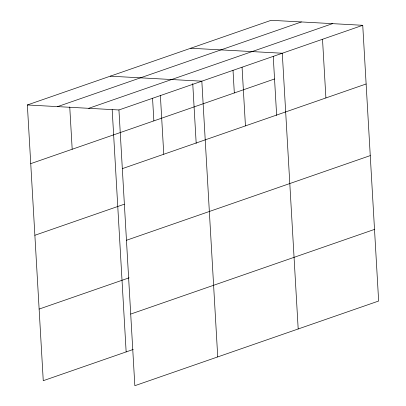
<?xml version="1.0" encoding="UTF-8"?>
<svg xmlns="http://www.w3.org/2000/svg" width="406" height="406" viewBox="0 0 406 406"><rect width="100%" height="100%" fill="white"/><g stroke="black" fill="none" stroke-linecap="round" stroke-linejoin="round"><path stroke-width="0.61" d="M133.249 349.449L43.259 380.701L27.359 104.966L271.162 20.3L362.741 25.299L378.641 301.034L134.838 385.7L118.943 109.965L362.741 25.299M57.581 106.616L301.384 21.949M88.721 108.316L332.519 23.649M30.739 163.648L274.542 78.982M122.323 168.647L366.126 83.981M34.87 235.277L124.272 204.228M126.454 240.276L370.257 155.605M39.128 309.073L129.118 277.821M130.712 314.071L374.51 229.405M190.703 48.238L282.287 53.237L298.187 328.972M110.249 76.181L201.833 81.18L217.733 356.915M27.359 104.966L118.943 109.965M322.516 39.27L325.901 97.947M273.233 56.267L276.643 115.421M242.062 67.208L245.447 125.89M233.008 70.233L234.318 92.949M192.743 83.575L196.189 143.364M160.385 95.572L163.77 154.255M152.549 98.176L153.864 120.892M112.178 109.62L126.149 351.916M69.751 106.981L72.187 149.256"/></g></svg>
